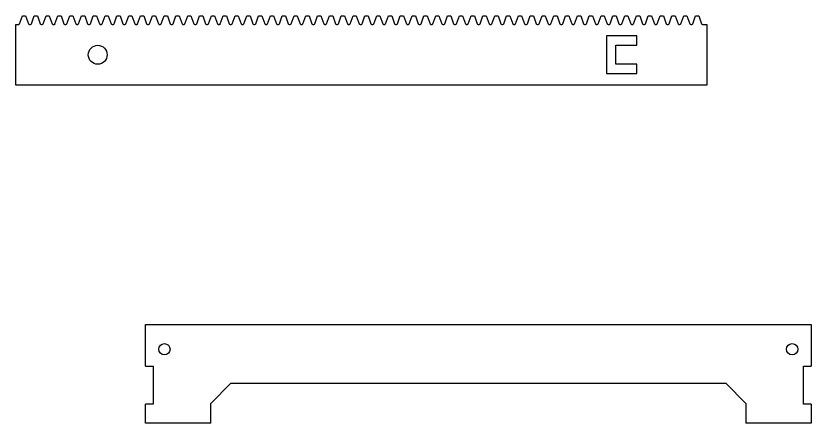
# Model space of a CAD drawing. Header units: millimetres. Extents: x -1032 to 1068, y -74 to 636.
# Drawn here: x 106.1 to 316.3, y 307.3 to 414.9 of the extents above; entities that cross this region are included whole.
import ezdxf

# ---------------------------------------------------------------- set-up
doc = ezdxf.new("R2010")
doc.units = ezdxf.units.MM
for name, color, linetype in [('Default', 7, 'Continuous'), ('LEG_JOINT_FRONT_', 7, 'Continuous'), ('RACK_COUNTER_BAC', 7, 'Continuous')]:
    doc.layers.add(name, color=color, linetype=linetype)

# ---------------------------------------------------------------- blocks, each defined once
blk = doc.blocks.new('SE2')
at = {"layer": 'LEG_JOINT_FRONT_', "color": 7, "linetype": 'Continuous'}
for p, q in [((140.33, 333.31), (316.33, 333.31)), ((140.33, 322.31), (140.33, 333.31)), ((316.33, 333.31), (316.33, 322.31)), ((140.33, 322.31), (142.33, 322.31)), ((142.33, 322.31), (142.33, 312.31)), ((314.33, 312.31), (314.33, 322.31)), ((314.33, 322.31), (316.33, 322.31)), ((157.61, 312.52), (162.91, 317.81)), ((162.91, 317.81), (293.76, 317.81)), ((293.76, 317.81), (299.05, 312.52)), ((140.33, 307.31), (140.33, 312.31)), ((142.33, 312.31), (140.33, 312.31)), ((157.61, 307.31), (157.61, 312.52)), ((299.05, 312.52), (299.05, 307.31)), ((316.33, 312.31), (314.33, 312.31)), ((316.33, 312.31), (316.33, 307.31)), ((157.61, 307.31), (140.33, 307.31)), ((316.33, 307.31), (299.05, 307.31))]:
    blk.add_line(p, q, dxfattribs=at)
for centre in [(145.33, 326.81), (311.33, 326.81)]:
    blk.add_circle(centre, 1.5, dxfattribs=at)
blk = doc.blocks.new('SE34')
at = {"layer": 'RACK_COUNTER_BAC', "color": 7, "linetype": 'Continuous'}
for p, q in [((107.02, 412.79), (107.78, 414.87)), ((107.78, 414.87), (108.62, 414.87)), ((108.62, 414.87), (109.38, 412.79)), ((110.15, 412.79), (110.9, 414.87)), ((110.9, 414.87), (111.75, 414.87)), ((111.75, 414.87), (112.51, 412.79)), ((113.27, 412.79), (114.03, 414.87)), ((114.03, 414.87), (114.87, 414.87)), ((114.87, 414.87), (115.63, 412.79)), ((116.39, 412.79), (117.15, 414.87)), ((117.15, 414.87), (117.99, 414.87)), ((117.99, 414.87), (118.75, 412.79)), ((119.51, 412.79), (120.27, 414.87)), ((120.27, 414.87), (121.12, 414.87)), ((121.12, 414.87), (121.87, 412.79)), ((122.64, 412.79), (123.4, 414.87)), ((123.4, 414.87), (124.24, 414.87)), ((124.24, 414.87), (125, 412.79)), ((125.76, 412.79), (126.52, 414.87)), ((126.52, 414.87), (127.36, 414.87)), ((127.36, 414.87), (128.12, 412.79)), ((128.88, 412.79), (129.64, 414.87)), ((129.64, 414.87), (130.48, 414.87)), ((130.48, 414.87), (131.24, 412.79)), ((132, 412.79), (132.76, 414.87)), ((132.76, 414.87), (133.61, 414.87)), ((133.61, 414.87), (134.37, 412.79)), ((135.13, 412.79), (135.89, 414.87)), ((135.89, 414.87), (136.73, 414.87)), ((136.73, 414.87), (137.49, 412.79)), ((138.25, 412.79), (139.01, 414.87)), ((139.01, 414.87), (139.85, 414.87)), ((139.85, 414.87), (140.61, 412.79)), ((141.37, 412.79), (142.13, 414.87)), ((142.13, 414.87), (142.98, 414.87)), ((142.98, 414.87), (143.73, 412.79)), ((144.5, 412.79), (145.26, 414.87)), ((145.26, 414.87), (146.1, 414.87)), ((146.1, 414.87), (146.86, 412.79)), ((147.62, 412.79), (148.38, 414.87)), ((148.38, 414.87), (149.22, 414.87)), ((149.22, 414.87), (149.98, 412.79)), ((150.74, 412.79), (151.5, 414.87)), ((151.5, 414.87), (152.34, 414.87)), ((152.34, 414.87), (153.1, 412.79)), ((153.86, 412.79), (154.62, 414.87)), ((154.62, 414.87), (155.47, 414.87)), ((155.47, 414.87), (156.23, 412.79)), ((156.99, 412.79), (157.75, 414.87)), ((157.75, 414.87), (158.59, 414.87)), ((158.59, 414.87), (159.35, 412.79)), ((160.11, 412.79), (160.87, 414.87)), ((160.87, 414.87), (161.71, 414.87)), ((161.71, 414.87), (162.47, 412.79)), ((163.23, 412.79), (163.99, 414.87)), ((163.99, 414.87), (164.83, 414.87)), ((164.83, 414.87), (165.59, 412.79)), ((166.36, 412.79), (167.11, 414.87)), ((167.11, 414.87), (167.96, 414.87)), ((167.96, 414.87), (168.72, 412.79)), ((169.48, 412.79), (170.24, 414.87)), ((170.24, 414.87), (171.08, 414.87)), ((171.08, 414.87), (171.84, 412.79)), ((172.6, 412.79), (173.36, 414.87)), ((173.36, 414.87), (174.2, 414.87)), ((174.2, 414.87), (174.96, 412.79)), ((175.72, 412.79), (176.48, 414.87)), ((176.48, 414.87), (177.33, 414.87)), ((177.33, 414.87), (178.09, 412.79)), ((178.85, 412.79), (179.61, 414.87)), ((179.61, 414.87), (180.45, 414.87)), ((180.45, 414.87), (181.21, 412.79)), ((181.97, 412.79), (182.73, 414.87)), ((182.73, 414.87), (183.57, 414.87)), ((183.57, 414.87), (184.33, 412.79)), ((185.09, 412.79), (185.85, 414.87)), ((185.85, 414.87), (186.69, 414.87)), ((186.69, 414.87), (187.45, 412.79)), ((188.22, 412.79), (188.97, 414.87)), ((188.97, 414.87), (189.82, 414.87)), ((189.82, 414.87), (190.58, 412.79)), ((191.34, 412.79), (192.1, 414.87)), ((192.1, 414.87), (192.94, 414.87)), ((192.94, 414.87), (193.7, 412.79)), ((194.46, 412.79), (195.22, 414.87)), ((195.22, 414.87), (196.06, 414.87)), ((196.06, 414.87), (196.82, 412.79)), ((197.58, 412.79), (198.34, 414.87)), ((198.34, 414.87), (199.19, 414.87)), ((199.19, 414.87), (199.94, 412.79)), ((200.71, 412.79), (201.47, 414.87)), ((201.47, 414.87), (202.31, 414.87)), ((202.31, 414.87), (203.07, 412.79)), ((203.83, 412.79), (204.59, 414.87)), ((204.59, 414.87), (205.43, 414.87)), ((205.43, 414.87), (206.19, 412.79)), ((206.95, 412.79), (207.71, 414.87)), ((207.71, 414.87), (208.55, 414.87)), ((208.55, 414.87), (209.31, 412.79)), ((210.07, 412.79), (210.83, 414.87)), ((210.83, 414.87), (211.68, 414.87)), ((211.68, 414.87), (212.44, 412.79)), ((213.2, 412.79), (213.96, 414.87)), ((213.96, 414.87), (214.8, 414.87)), ((214.8, 414.87), (215.56, 412.79)), ((216.32, 412.79), (217.08, 414.87)), ((217.08, 414.87), (217.92, 414.87)), ((217.92, 414.87), (218.68, 412.79)), ((219.44, 412.79), (220.2, 414.87)), ((220.2, 414.87), (221.05, 414.87)), ((221.05, 414.87), (221.8, 412.79)), ((222.57, 412.79), (223.33, 414.87)), ((223.33, 414.87), (224.17, 414.87)), ((224.17, 414.87), (224.93, 412.79)), ((225.69, 412.79), (226.45, 414.87)), ((226.45, 414.87), (227.29, 414.87)), ((227.29, 414.87), (228.05, 412.79)), ((228.81, 412.79), (229.57, 414.87)), ((229.57, 414.87), (230.41, 414.87)), ((230.41, 414.87), (231.17, 412.79)), ((231.93, 412.79), (232.69, 414.87)), ((232.69, 414.87), (233.54, 414.87)), ((233.54, 414.87), (234.3, 412.79)), ((235.06, 412.79), (235.82, 414.87)), ((235.82, 414.87), (236.66, 414.87)), ((236.66, 414.87), (237.42, 412.79)), ((238.18, 412.79), (238.94, 414.87)), ((238.94, 414.87), (239.78, 414.87)), ((239.78, 414.87), (240.54, 412.79)), ((241.3, 412.79), (242.06, 414.87)), ((242.06, 414.87), (242.9, 414.87)), ((242.9, 414.87), (243.66, 412.79)), ((244.43, 412.79), (245.18, 414.87)), ((245.18, 414.87), (246.03, 414.87)), ((246.03, 414.87), (246.79, 412.79)), ((247.55, 412.79), (248.31, 414.87)), ((248.31, 414.87), (249.15, 414.87)), ((249.15, 414.87), (249.91, 412.79)), ((250.67, 412.79), (251.43, 414.87)), ((251.43, 414.87), (252.27, 414.87)), ((252.27, 414.87), (253.03, 412.79)), ((253.79, 412.79), (254.55, 414.87)), ((254.55, 414.87), (255.4, 414.87)), ((255.4, 414.87), (256.16, 412.79)), ((256.92, 412.79), (257.68, 414.87)), ((257.68, 414.87), (258.52, 414.87)), ((258.52, 414.87), (259.28, 412.79)), ((260.04, 412.79), (260.8, 414.87)), ((260.8, 414.87), (261.64, 414.87)), ((261.64, 414.87), (262.4, 412.79)), ((263.16, 412.79), (263.92, 414.87)), ((263.92, 414.87), (264.76, 414.87)), ((264.76, 414.87), (265.52, 412.79)), ((266.29, 412.79), (267.04, 414.87)), ((267.04, 414.87), (267.89, 414.87)), ((267.89, 414.87), (268.65, 412.79)), ((269.41, 412.79), (270.17, 414.87)), ((270.17, 414.87), (271.01, 414.87)), ((271.01, 414.87), (271.77, 412.79)), ((272.53, 412.79), (273.29, 414.87)), ((273.29, 414.87), (274.13, 414.87)), ((274.13, 414.87), (274.89, 412.79)), ((275.65, 412.79), (276.41, 414.87)), ((276.41, 414.87), (277.26, 414.87)), ((277.26, 414.87), (278.01, 412.79)), ((278.78, 412.79), (279.54, 414.87)), ((279.54, 414.87), (280.38, 414.87)), ((280.38, 414.87), (281.14, 412.79)), ((281.9, 412.79), (282.66, 414.87)), ((282.66, 414.87), (283.5, 414.87)), ((283.5, 414.87), (284.26, 412.79)), ((285.02, 412.79), (285.78, 414.87)), ((285.78, 414.87), (286.62, 414.87)), ((286.62, 414.87), (287.38, 412.79)), ((106.05, 412.62), (106.79, 412.62)), ((106.05, 396.62), (106.05, 412.62)), ((109.62, 412.62), (109.91, 412.62)), ((112.74, 412.62), (113.03, 412.62)), ((115.86, 412.62), (116.16, 412.62)), ((118.99, 412.62), (119.28, 412.62)), ((122.11, 412.62), (122.4, 412.62)), ((125.23, 412.62), (125.52, 412.62)), ((128.36, 412.62), (128.65, 412.62)), ((131.48, 412.62), (131.77, 412.62)), ((134.6, 412.62), (134.89, 412.62)), ((137.72, 412.62), (138.02, 412.62)), ((140.85, 412.62), (141.14, 412.62)), ((143.97, 412.62), (144.26, 412.62)), ((147.09, 412.62), (147.38, 412.62)), ((150.21, 412.62), (150.51, 412.62)), ((153.34, 412.62), (153.63, 412.62)), ((156.46, 412.62), (156.75, 412.62)), ((159.58, 412.62), (159.88, 412.62)), ((162.71, 412.62), (163, 412.62)), ((165.83, 412.62), (166.12, 412.62)), ((168.95, 412.62), (169.24, 412.62)), ((172.07, 412.62), (172.37, 412.62)), ((175.2, 412.62), (175.49, 412.62)), ((178.32, 412.62), (178.61, 412.62)), ((181.44, 412.62), (181.73, 412.62)), ((184.57, 412.62), (184.86, 412.62)), ((187.69, 412.62), (187.98, 412.62)), ((190.81, 412.62), (191.1, 412.62)), ((193.93, 412.62), (194.23, 412.62)), ((197.06, 412.62), (197.35, 412.62)), ((200.18, 412.62), (200.47, 412.62)), ((203.3, 412.62), (203.59, 412.62)), ((206.43, 412.62), (206.72, 412.62)), ((209.55, 412.62), (209.84, 412.62)), ((212.67, 412.62), (212.96, 412.62)), ((215.79, 412.62), (216.09, 412.62)), ((218.92, 412.62), (219.21, 412.62)), ((222.04, 412.62), (222.33, 412.62)), ((225.16, 412.62), (225.45, 412.62)), ((228.28, 412.62), (228.58, 412.62)), ((231.41, 412.62), (231.7, 412.62)), ((234.53, 412.62), (234.82, 412.62)), ((237.65, 412.62), (237.95, 412.62)), ((240.78, 412.62), (241.07, 412.62)), ((243.9, 412.62), (244.19, 412.62)), ((247.02, 412.62), (247.31, 412.62)), ((250.14, 412.62), (250.44, 412.62)), ((253.27, 412.62), (253.56, 412.62)), ((256.39, 412.62), (256.68, 412.62)), ((259.51, 412.62), (259.8, 412.62)), ((262.64, 412.62), (262.93, 412.62)), ((265.76, 412.62), (266.05, 412.62)), ((268.88, 412.62), (269.17, 412.62)), ((272, 412.62), (272.3, 412.62)), ((275.13, 412.62), (275.42, 412.62)), ((278.25, 412.62), (278.54, 412.62)), ((281.37, 412.62), (281.66, 412.62)), ((284.5, 412.62), (284.79, 412.62)), ((287.62, 412.62), (288.72, 412.62)), ((288.72, 412.62), (288.72, 396.62)), ((262.22, 409.62), (262.22, 399.62)), ((270.22, 409.62), (262.22, 409.62)), ((270.22, 407.12), (270.22, 409.62)), ((264.72, 407.12), (270.22, 407.12)), ((264.72, 402.12), (264.72, 407.12)), ((270.22, 402.12), (264.72, 402.12)), ((270.22, 399.62), (270.22, 402.12)), ((262.22, 399.62), (270.22, 399.62)), ((288.72, 396.62), (106.05, 396.62))]:
    blk.add_line(p, q, dxfattribs=at)
blk.add_circle((127.69, 404.62), 2.5, dxfattribs=at)
for centre, start, end in [((106.79, 412.87), 270, 340), ((109.62, 412.87), 200, 270), ((109.91, 412.87), 270, 340), ((112.74, 412.87), 200, 270), ((113.03, 412.87), 270, 340), ((115.86, 412.87), 200, 270), ((116.16, 412.87), 270, 340), ((118.99, 412.87), 200, 270), ((119.28, 412.87), 270, 340), ((122.11, 412.87), 200, 270), ((122.4, 412.87), 270, 340), ((125.23, 412.87), 200, 270), ((125.52, 412.87), 270, 340), ((128.36, 412.87), 200, 270), ((128.65, 412.87), 270, 340), ((131.48, 412.87), 200, 270), ((131.77, 412.87), 270, 340), ((134.6, 412.87), 200, 270), ((134.89, 412.87), 270, 340), ((137.72, 412.87), 200, 270), ((138.02, 412.87), 270, 340), ((140.85, 412.87), 200, 270), ((141.14, 412.87), 270, 340), ((143.97, 412.87), 200, 270), ((144.26, 412.87), 270, 340), ((147.09, 412.87), 200, 270), ((147.38, 412.87), 270, 340), ((150.21, 412.87), 200, 270), ((150.51, 412.87), 270, 340), ((153.34, 412.87), 200, 270), ((153.63, 412.87), 270, 340), ((156.46, 412.87), 200, 270), ((156.75, 412.87), 270, 340), ((159.58, 412.87), 200, 270), ((159.88, 412.87), 270, 340), ((162.71, 412.87), 200, 270), ((163, 412.87), 270, 340), ((165.83, 412.87), 200, 270), ((166.12, 412.87), 270, 340), ((168.95, 412.87), 200, 270), ((169.24, 412.87), 270, 340), ((172.07, 412.87), 200, 270), ((172.37, 412.87), 270, 340), ((175.2, 412.87), 200, 270), ((175.49, 412.87), 270, 340), ((178.32, 412.87), 200, 270), ((178.61, 412.87), 270, 340), ((181.44, 412.87), 200, 270), ((181.73, 412.87), 270, 340), ((184.57, 412.87), 200, 270), ((184.86, 412.87), 270, 340), ((187.69, 412.87), 200, 270), ((187.98, 412.87), 270, 340), ((190.81, 412.87), 200, 270), ((191.1, 412.87), 270, 340), ((193.93, 412.87), 200, 270), ((194.23, 412.87), 270, 340), ((197.06, 412.87), 200, 270), ((197.35, 412.87), 270, 340), ((200.18, 412.87), 200, 270), ((200.47, 412.87), 270, 340), ((203.3, 412.87), 200, 270), ((203.59, 412.87), 270, 340), ((206.43, 412.87), 200, 270), ((206.72, 412.87), 270, 340), ((209.55, 412.87), 200, 270), ((209.84, 412.87), 270, 340), ((212.67, 412.87), 200, 270), ((212.96, 412.87), 270, 340), ((215.79, 412.87), 200, 270), ((216.09, 412.87), 270, 340), ((218.92, 412.87), 200, 270), ((219.21, 412.87), 270, 340), ((222.04, 412.87), 200, 270), ((222.33, 412.87), 270, 340), ((225.16, 412.87), 200, 270), ((225.45, 412.87), 270, 340), ((228.28, 412.87), 200, 270), ((228.58, 412.87), 270, 340), ((231.41, 412.87), 200, 270), ((231.7, 412.87), 270, 340), ((234.53, 412.87), 200, 270), ((234.82, 412.87), 270, 340), ((237.65, 412.87), 200, 270), ((237.95, 412.87), 270, 340), ((240.78, 412.87), 200, 270), ((241.07, 412.87), 270, 340), ((243.9, 412.87), 200, 270), ((244.19, 412.87), 270, 340), ((247.02, 412.87), 200, 270), ((247.31, 412.87), 270, 340), ((250.14, 412.87), 200, 270), ((250.44, 412.87), 270, 340), ((253.27, 412.87), 200, 270), ((253.56, 412.87), 270, 340), ((256.39, 412.87), 200, 270), ((256.68, 412.87), 270, 340), ((259.51, 412.87), 200, 270), ((259.8, 412.87), 270, 340), ((262.64, 412.87), 200, 270), ((262.93, 412.87), 270, 340), ((265.76, 412.87), 200, 270), ((266.05, 412.87), 270, 340), ((268.88, 412.87), 200, 270), ((269.17, 412.87), 270, 340), ((272, 412.87), 200, 270), ((272.3, 412.87), 270, 340), ((275.13, 412.87), 200, 270), ((275.42, 412.87), 270, 340), ((278.25, 412.87), 200, 270), ((278.54, 412.87), 270, 340), ((281.37, 412.87), 200, 270), ((281.66, 412.87), 270, 340), ((284.5, 412.87), 200, 270), ((284.79, 412.87), 270, 340), ((287.62, 412.87), 200, 270)]:
    blk.add_arc(centre, 0.25, start, end, dxfattribs=at)

msp = doc.modelspace()

# ---------------------------------------------------------------- block references
at = {"layer": 'Default'}
for name in ['SE34', 'SE2']:
    msp.add_blockref(name, (0, 0), dxfattribs=at)

doc.saveas('drawing.dxf')
